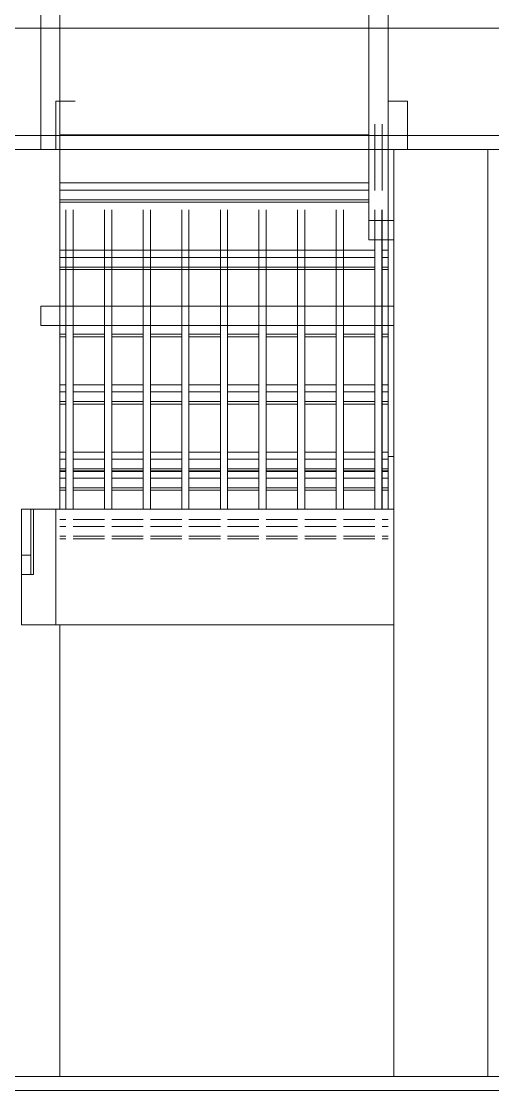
# Model space of a CAD drawing. Extents: x 4834 to 83801, y -13735 to 32221.
# Drawn here: x 13458.6 to 13507.5, y -12498 to -12387.3 of the extents above; entities that cross this region are included whole.
import ezdxf

# ---------------------------------------------------------------- set-up
doc = ezdxf.new("R2010")
doc.units = 0
doc.header["$LTSCALE"] = 8
doc.header["$MEASUREMENT"] = 0
doc.linetypes.add('DASHDOT', pattern=[1, 0.5, -0.25, 0, -0.25])
doc.linetypes.add('HIDDEN', pattern=[0.375, 0.25, -0.125])
doc.layers.get('0').update_dxf_attribs({"lineweight": 9})
doc.layers.add('A-FLOR-HRAL', color=11, linetype='Continuous', lineweight=9)
doc.layers.add('ELEVATION', color=7, linetype='Continuous', lineweight=25, true_color=0xdda54b)
doc.layers.add('level', color=7, linetype='HIDDEN', lineweight=15, true_color=0x987172)

# ---------------------------------------------------------------- blocks, each defined once
blk = doc.blocks.new('Railing - 3_4_-456911-Section 1')
at = {"layer": 'A-FLOR-HRAL'}
for p, q in [((744.94, 91.76), (744.94, 98.63)), ((745.69, 98.63), (745.69, 91.76)), ((745.69, 89.76), (745.69, 58.76))]:
    blk.add_line(p, q, dxfattribs=at)
blk = doc.blocks.new('Railing - Railing-368194-Section 1')
blk.add_blockref('Railing - 3_4_-456911-Section 1', (0, 0))
blk = doc.blocks.new('Railing - 3_4_-368250-Section 1')
at = {"layer": 'A-FLOR-HRAL'}
for p, q in [((712.93, 58.76), (712.93, 89.76)), ((713.68, 58.76), (713.68, 89.76))]:
    blk.add_line(p, q, dxfattribs=at)
blk = doc.blocks.new('Railing - Railing-368198-Section 1')
for p in [(0, 0), (4, 0), (8, 0), (12, 0), (16, 0), (20, 0), (24, 0), (28, 0), (32, 0)]:
    blk.add_blockref('Railing - 3_4_-368250-Section 1', p)
blk = doc.blocks.new('Top Rail Type - Top Rail_Internal_-368211-Section 1')
at = {"layer": 'A-FLOR-HRAL'}
for p, q in [((744.31, 100.63), (744.31, 126)), ((746.31, 126), (746.31, 100.63)), ((746.92, 100.63), (744.31, 100.63)), ((744.31, 100.63), (744.31, 98.63)), ((744.31, 98.63), (746.92, 98.63))]:
    blk.add_line(p, q, dxfattribs=at)
blk = doc.blocks.new('Top Rail Type - Top Rail_Internal_-368228-Section 1')
at = {"layer": 'A-FLOR-HRAL'}
for p, q in [((710.31, 108), (710.31, 126)), ((712.31, 126), (712.31, 98.73)), ((712.31, 98.73), (712.31, 91.76)), ((746.92, 91.76), (710.31, 91.76)), ((710.31, 91.76), (710.31, 89.76)), ((710.31, 89.76), (746.92, 89.76))]:
    blk.add_line(p, q, dxfattribs=at)

msp = doc.modelspace()

# ---------------------------------------------------------------- linework, layer by layer
at = {"layer": 'ELEVATION', "color": 6, "linetype": 'Continuous', "lineweight": 0}
for p, q in [((13900.75208, -12387.99524), (13253.25208, -12387.99524)), ((13462.20774, -12395.53786), (13464.20774, -12395.53786)), ((13462.20774, -12395.53786), (13462.20774, -12400.53771)), ((13496.63958, -12395.53786), (13498.63958, -12395.53786)), ((13498.63958, -12400.53771), (13498.63958, -12395.53786)), ((13253.25208, -12399.08018), (13900.75208, -12399.08018)), ((13494.63958, -12399.02256), (13462.63958, -12399.02256)), ((13462.62958, -12400.53771), (13257.92274, -12400.53771)), ((13462.62958, -12400.53771), (13462.62958, -12416.78014)), ((13494.63958, -12400.53771), (13462.63958, -12400.53771)), ((13541.13958, -12400.53771), (13497.24886, -12400.53771)), ((13497.24886, -12400.53771), (13497.24886, -12496.53771)), ((13506.96572, -12496.53771), (13506.96572, -12400.53771)), ((13462.63958, -12403.99226), (13494.63958, -12403.99226)), ((13462.63958, -12404.74226), (13494.63958, -12404.74226)), ((13494.63958, -12405.74226), (13462.63958, -12405.74226)), ((13494.63958, -12405.99226), (13462.63958, -12405.99226)), ((13494.63958, -12405.99226), (13462.63958, -12405.99226)), ((13462.62958, -12406.78014), (13462.62958, -12437.78014)), ((13496.63958, -12406.78014), (13496.63958, -12432.32574)), ((13496.63958, -12409.90961), (13496.63958, -12416.78014)), ((13462.63958, -12410.96195), (13495.26458, -12410.96195)), ((13496.01458, -12410.96195), (13496.63958, -12410.96195)), ((13462.63958, -12411.71195), (13495.26458, -12411.71195)), ((13495.26458, -12412.71195), (13462.63958, -12412.71195)), ((13496.01458, -12411.71195), (13496.63958, -12411.71195)), ((13496.63958, -12412.71195), (13496.01458, -12412.71195)), ((13495.26458, -12412.96195), (13462.63958, -12412.96195)), ((13495.26458, -12412.96195), (13462.63958, -12412.96195)), ((13496.63958, -12412.96195), (13496.01458, -12412.96195)), ((13496.63958, -12412.96195), (13496.01458, -12412.96195)), ((13463.25458, -12419.68165), (13462.62958, -12419.68165)), ((13463.25458, -12419.93165), (13462.62958, -12419.93165)), ((13463.25458, -12419.93165), (13462.62958, -12419.93165)), ((13467.25458, -12419.68165), (13464.00458, -12419.68165)), ((13467.25458, -12419.93165), (13464.00458, -12419.93165)), ((13467.25458, -12419.93165), (13464.00458, -12419.93165)), ((13471.25458, -12419.68165), (13468.00458, -12419.68165)), ((13471.25458, -12419.93165), (13468.00458, -12419.93165)), ((13471.25458, -12419.93165), (13468.00458, -12419.93165)), ((13475.25458, -12419.68165), (13472.00458, -12419.68165)), ((13475.25458, -12419.93165), (13472.00458, -12419.93165)), ((13475.25458, -12419.93165), (13472.00458, -12419.93165)), ((13479.25458, -12419.68165), (13476.00458, -12419.68165)), ((13479.25458, -12419.93165), (13476.00458, -12419.93165)), ((13479.25458, -12419.93165), (13476.00458, -12419.93165)), ((13483.25458, -12419.68165), (13480.00458, -12419.68165)), ((13483.25458, -12419.93165), (13480.00458, -12419.93165)), ((13483.25458, -12419.93165), (13480.00458, -12419.93165)), ((13487.25458, -12419.68165), (13484.00458, -12419.68165)), ((13487.25458, -12419.93165), (13484.00458, -12419.93165)), ((13487.25458, -12419.93165), (13484.00458, -12419.93165)), ((13491.25458, -12419.68165), (13488.00458, -12419.68165)), ((13491.25458, -12419.93165), (13488.00458, -12419.93165)), ((13491.25458, -12419.93165), (13488.00458, -12419.93165)), ((13495.25458, -12419.68165), (13492.00458, -12419.68165)), ((13495.25458, -12419.93165), (13492.00458, -12419.93165)), ((13495.25458, -12419.93165), (13492.00458, -12419.93165)), ((13496.63958, -12419.68165), (13496.01458, -12419.68165)), ((13496.63958, -12419.93165), (13496.01458, -12419.93165)), ((13496.63958, -12419.93165), (13496.01458, -12419.93165)), ((13462.62958, -12424.90135), (13463.25458, -12424.90135)), ((13464.00458, -12424.90135), (13467.25458, -12424.90135)), ((13468.00458, -12424.90135), (13471.25458, -12424.90135)), ((13472.00458, -12424.90135), (13475.25458, -12424.90135)), ((13476.00458, -12424.90135), (13479.25458, -12424.90135)), ((13480.00458, -12424.90135), (13483.25458, -12424.90135)), ((13484.00458, -12424.90135), (13487.25458, -12424.90135)), ((13488.00458, -12424.90135), (13491.25458, -12424.90135)), ((13492.00458, -12424.90135), (13495.25458, -12424.90135)), ((13496.01458, -12424.90135), (13496.63958, -12424.90135)), ((13462.62958, -12425.65135), (13463.25458, -12425.65135)), ((13464.00458, -12425.65135), (13467.25458, -12425.65135)), ((13468.00458, -12425.65135), (13471.25458, -12425.65135)), ((13472.00458, -12425.65135), (13475.25458, -12425.65135)), ((13476.00458, -12425.65135), (13479.25458, -12425.65135)), ((13480.00458, -12425.65135), (13483.25458, -12425.65135)), ((13484.00458, -12425.65135), (13487.25458, -12425.65135)), ((13488.00458, -12425.65135), (13491.25458, -12425.65135)), ((13492.00458, -12425.65135), (13495.25458, -12425.65135)), ((13496.01458, -12425.65135), (13496.63958, -12425.65135)), ((13463.25458, -12426.65135), (13462.62958, -12426.65135)), ((13463.25458, -12426.90135), (13462.62958, -12426.90135)), ((13463.25458, -12426.90135), (13462.62958, -12426.90135)), ((13467.25458, -12426.65135), (13464.00458, -12426.65135)), ((13467.25458, -12426.90135), (13464.00458, -12426.90135)), ((13467.25458, -12426.90135), (13464.00458, -12426.90135)), ((13471.25458, -12426.65135), (13468.00458, -12426.65135)), ((13471.25458, -12426.90135), (13468.00458, -12426.90135)), ((13471.25458, -12426.90135), (13468.00458, -12426.90135)), ((13475.25458, -12426.65135), (13472.00458, -12426.65135)), ((13475.25458, -12426.90135), (13472.00458, -12426.90135)), ((13475.25458, -12426.90135), (13472.00458, -12426.90135)), ((13479.25458, -12426.65135), (13476.00458, -12426.65135)), ((13479.25458, -12426.90135), (13476.00458, -12426.90135)), ((13479.25458, -12426.90135), (13476.00458, -12426.90135)), ((13483.25458, -12426.65135), (13480.00458, -12426.65135)), ((13483.25458, -12426.90135), (13480.00458, -12426.90135)), ((13483.25458, -12426.90135), (13480.00458, -12426.90135)), ((13487.25458, -12426.65135), (13484.00458, -12426.65135)), ((13487.25458, -12426.90135), (13484.00458, -12426.90135)), ((13487.25458, -12426.90135), (13484.00458, -12426.90135)), ((13491.25458, -12426.65135), (13488.00458, -12426.65135)), ((13491.25458, -12426.90135), (13488.00458, -12426.90135)), ((13491.25458, -12426.90135), (13488.00458, -12426.90135)), ((13495.25458, -12426.65135), (13492.00458, -12426.65135)), ((13495.25458, -12426.90135), (13492.00458, -12426.90135)), ((13495.25458, -12426.90135), (13492.00458, -12426.90135)), ((13496.63958, -12426.65135), (13496.01458, -12426.65135)), ((13496.63958, -12426.90135), (13496.01458, -12426.90135)), ((13496.63958, -12426.90135), (13496.01458, -12426.90135)), ((13462.62958, -12431.87105), (13463.25458, -12431.87105)), ((13462.62958, -12432.62105), (13463.25458, -12432.62105)), ((13464.00458, -12431.87105), (13467.25458, -12431.87105)), ((13464.00458, -12432.62105), (13467.25458, -12432.62105)), ((13468.00458, -12431.87105), (13471.25458, -12431.87105)), ((13468.00458, -12432.62105), (13471.25458, -12432.62105)), ((13472.00458, -12431.87105), (13475.25458, -12431.87105)), ((13472.00458, -12432.62105), (13475.25458, -12432.62105)), ((13476.00458, -12431.87105), (13479.25458, -12431.87105)), ((13476.00458, -12432.62105), (13479.25458, -12432.62105)), ((13480.00458, -12431.87105), (13483.25458, -12431.87105)), ((13480.00458, -12432.62105), (13483.25458, -12432.62105)), ((13484.00458, -12431.87105), (13487.25458, -12431.87105)), ((13484.00458, -12432.62105), (13487.25458, -12432.62105)), ((13488.00458, -12431.87105), (13491.25458, -12431.87105)), ((13488.00458, -12432.62105), (13491.25458, -12432.62105)), ((13492.00458, -12431.87105), (13495.25458, -12431.87105)), ((13492.00458, -12432.62105), (13495.25458, -12432.62105)), ((13496.01458, -12431.87105), (13496.63958, -12431.87105)), ((13496.01458, -12432.62105), (13496.63958, -12432.62105)), ((13496.63958, -12432.32574), (13497.24886, -12432.32574)), ((13496.63958, -12437.78014), (13496.63958, -12432.32574)), ((13463.25458, -12433.62105), (13462.62958, -12433.62105)), ((13467.25458, -12433.62105), (13464.00458, -12433.62105)), ((13471.25458, -12433.62105), (13468.00458, -12433.62105)), ((13475.25458, -12433.62105), (13472.00458, -12433.62105)), ((13479.25458, -12433.62105), (13476.00458, -12433.62105)), ((13483.25458, -12433.62105), (13480.00458, -12433.62105)), ((13487.25458, -12433.62105), (13484.00458, -12433.62105)), ((13491.25458, -12433.62105), (13488.00458, -12433.62105)), ((13495.25458, -12433.62105), (13492.00458, -12433.62105)), ((13496.63958, -12433.62105), (13496.01458, -12433.62105)), ((13463.25458, -12433.81044), (13462.62958, -12433.81044)), ((13463.25458, -12433.87105), (13462.62958, -12433.87105)), ((13463.25458, -12433.87105), (13462.62958, -12433.87105)), ((13462.62958, -12434.56044), (13463.25458, -12434.56044)), ((13467.25458, -12433.81044), (13464.00458, -12433.81044)), ((13467.25458, -12433.87105), (13464.00458, -12433.87105)), ((13467.25458, -12433.87105), (13464.00458, -12433.87105)), ((13464.00458, -12434.56044), (13467.25458, -12434.56044)), ((13471.25458, -12433.81044), (13468.00458, -12433.81044)), ((13471.25458, -12433.87105), (13468.00458, -12433.87105)), ((13471.25458, -12433.87105), (13468.00458, -12433.87105)), ((13468.00458, -12434.56044), (13471.25458, -12434.56044)), ((13475.25458, -12433.81044), (13472.00458, -12433.81044)), ((13475.25458, -12433.87105), (13472.00458, -12433.87105)), ((13475.25458, -12433.87105), (13472.00458, -12433.87105)), ((13472.00458, -12434.56044), (13475.25458, -12434.56044)), ((13479.25458, -12433.81044), (13476.00458, -12433.81044)), ((13479.25458, -12433.87105), (13476.00458, -12433.87105)), ((13479.25458, -12433.87105), (13476.00458, -12433.87105)), ((13476.00458, -12434.56044), (13479.25458, -12434.56044)), ((13483.25458, -12433.81044), (13480.00458, -12433.81044)), ((13483.25458, -12433.87105), (13480.00458, -12433.87105)), ((13483.25458, -12433.87105), (13480.00458, -12433.87105)), ((13480.00458, -12434.56044), (13483.25458, -12434.56044)), ((13487.25458, -12433.81044), (13484.00458, -12433.81044)), ((13487.25458, -12433.87105), (13484.00458, -12433.87105)), ((13487.25458, -12433.87105), (13484.00458, -12433.87105)), ((13484.00458, -12434.56044), (13487.25458, -12434.56044)), ((13491.25458, -12433.81044), (13488.00458, -12433.81044)), ((13491.25458, -12433.87105), (13488.00458, -12433.87105)), ((13491.25458, -12433.87105), (13488.00458, -12433.87105)), ((13488.00458, -12434.56044), (13491.25458, -12434.56044)), ((13495.25458, -12433.81044), (13492.00458, -12433.81044)), ((13495.25458, -12433.87105), (13492.00458, -12433.87105)), ((13495.25458, -12433.87105), (13492.00458, -12433.87105)), ((13492.00458, -12434.56044), (13495.25458, -12434.56044)), ((13496.63958, -12433.81044), (13496.01458, -12433.81044)), ((13496.63958, -12433.87105), (13496.01458, -12433.87105)), ((13496.63958, -12433.87105), (13496.01458, -12433.87105)), ((13496.01458, -12434.56044), (13496.63958, -12434.56044)), ((13496.63958, -12434.56044), (13496.63958, -12433.81044)), ((13462.62958, -12435.56044), (13463.25458, -12435.56044)), ((13463.25458, -12435.81044), (13462.62958, -12435.81044)), ((13463.25458, -12435.81044), (13462.62958, -12435.81044)), ((13464.00458, -12435.56044), (13467.25458, -12435.56044)), ((13467.25458, -12435.81044), (13464.00458, -12435.81044)), ((13467.25458, -12435.81044), (13464.00458, -12435.81044)), ((13468.00458, -12435.56044), (13471.25458, -12435.56044)), ((13471.25458, -12435.81044), (13468.00458, -12435.81044)), ((13471.25458, -12435.81044), (13468.00458, -12435.81044)), ((13472.00458, -12435.56044), (13475.25458, -12435.56044)), ((13475.25458, -12435.81044), (13472.00458, -12435.81044)), ((13475.25458, -12435.81044), (13472.00458, -12435.81044)), ((13476.00458, -12435.56044), (13479.25458, -12435.56044)), ((13479.25458, -12435.81044), (13476.00458, -12435.81044)), ((13479.25458, -12435.81044), (13476.00458, -12435.81044)), ((13480.00458, -12435.56044), (13483.25458, -12435.56044)), ((13483.25458, -12435.81044), (13480.00458, -12435.81044)), ((13483.25458, -12435.81044), (13480.00458, -12435.81044)), ((13484.00458, -12435.56044), (13487.25458, -12435.56044)), ((13487.25458, -12435.81044), (13484.00458, -12435.81044)), ((13487.25458, -12435.81044), (13484.00458, -12435.81044)), ((13488.00458, -12435.56044), (13491.25458, -12435.56044)), ((13491.25458, -12435.81044), (13488.00458, -12435.81044)), ((13491.25458, -12435.81044), (13488.00458, -12435.81044)), ((13492.00458, -12435.56044), (13495.25458, -12435.56044)), ((13495.25458, -12435.81044), (13492.00458, -12435.81044)), ((13495.25458, -12435.81044), (13492.00458, -12435.81044)), ((13496.01458, -12435.56044), (13496.63958, -12435.56044)), ((13496.63958, -12435.81044), (13496.01458, -12435.81044)), ((13496.63958, -12435.81044), (13496.01458, -12435.81044)), ((13458.63958, -12437.78014), (13497.24886, -12437.78014)), ((13458.63958, -12449.78014), (13458.63958, -12437.78014)), ((13459.62958, -12437.78771), (13459.62958, -12444.53771)), ((13459.87958, -12437.78771), (13459.62958, -12437.78771)), ((13459.87958, -12444.53771), (13459.87958, -12437.78771)), ((13462.20774, -12437.78014), (13462.20774, -12449.78014)), ((13462.62958, -12438.84074), (13463.25458, -12438.84074)), ((13464.00458, -12438.84074), (13467.25458, -12438.84074)), ((13468.00458, -12438.84074), (13471.25458, -12438.84074)), ((13472.00458, -12438.84074), (13475.25458, -12438.84074)), ((13476.00458, -12438.84074), (13479.25458, -12438.84074)), ((13480.00458, -12438.84074), (13483.25458, -12438.84074)), ((13484.00458, -12438.84074), (13487.25458, -12438.84074)), ((13488.00458, -12438.84074), (13491.25458, -12438.84074)), ((13492.00458, -12438.84074), (13495.25458, -12438.84074)), ((13496.01458, -12438.84074), (13496.63958, -12438.84074)), ((13462.62958, -12439.59074), (13463.25458, -12439.59074)), ((13464.00458, -12439.59074), (13467.25458, -12439.59074)), ((13468.00458, -12439.59074), (13471.25458, -12439.59074)), ((13472.00458, -12439.59074), (13475.25458, -12439.59074)), ((13476.00458, -12439.59074), (13479.25458, -12439.59074)), ((13480.00458, -12439.59074), (13483.25458, -12439.59074)), ((13484.00458, -12439.59074), (13487.25458, -12439.59074)), ((13488.00458, -12439.59074), (13491.25458, -12439.59074)), ((13492.00458, -12439.59074), (13495.25458, -12439.59074)), ((13496.01458, -12439.59074), (13496.63958, -12439.59074)), ((13463.25458, -12440.59074), (13462.62958, -12440.59074)), ((13463.25458, -12440.84074), (13462.62958, -12440.84074)), ((13463.25458, -12440.84074), (13462.62958, -12440.84074)), ((13467.25458, -12440.59074), (13464.00458, -12440.59074)), ((13467.25458, -12440.84074), (13464.00458, -12440.84074)), ((13467.25458, -12440.84074), (13464.00458, -12440.84074)), ((13471.25458, -12440.59074), (13468.00458, -12440.59074)), ((13471.25458, -12440.84074), (13468.00458, -12440.84074)), ((13471.25458, -12440.84074), (13468.00458, -12440.84074)), ((13475.25458, -12440.59074), (13472.00458, -12440.59074)), ((13475.25458, -12440.84074), (13472.00458, -12440.84074)), ((13475.25458, -12440.84074), (13472.00458, -12440.84074)), ((13479.25458, -12440.59074), (13476.00458, -12440.59074)), ((13479.25458, -12440.84074), (13476.00458, -12440.84074)), ((13479.25458, -12440.84074), (13476.00458, -12440.84074)), ((13483.25458, -12440.59074), (13480.00458, -12440.59074)), ((13483.25458, -12440.84074), (13480.00458, -12440.84074)), ((13483.25458, -12440.84074), (13480.00458, -12440.84074)), ((13487.25458, -12440.59074), (13484.00458, -12440.59074)), ((13487.25458, -12440.84074), (13484.00458, -12440.84074)), ((13487.25458, -12440.84074), (13484.00458, -12440.84074)), ((13491.25458, -12440.59074), (13488.00458, -12440.59074)), ((13491.25458, -12440.84074), (13488.00458, -12440.84074)), ((13491.25458, -12440.84074), (13488.00458, -12440.84074)), ((13495.25458, -12440.59074), (13492.00458, -12440.59074)), ((13495.25458, -12440.84074), (13492.00458, -12440.84074)), ((13495.25458, -12440.84074), (13492.00458, -12440.84074)), ((13496.63958, -12440.59074), (13496.01458, -12440.59074)), ((13496.63958, -12440.84074), (13496.01458, -12440.84074)), ((13496.63958, -12440.84074), (13496.01458, -12440.84074)), ((13458.62958, -12442.53771), (13459.62958, -12442.53771)), ((13459.62958, -12444.53771), (13459.62958, -12442.53771)), ((13459.62958, -12444.53771), (13458.62958, -12444.53771)), ((13459.62958, -12444.53771), (13459.87958, -12444.53771)), ((13497.24886, -12449.78014), (13458.63958, -12449.78014)), ((13462.62958, -12449.78014), (13462.62958, -12496.53771))]:
    msp.add_line(p, q, dxfattribs=at)
msp.add_lwpolyline([(13253.25208, -12400.53771), (13900.75208, -12400.53771), (13900.75208, -12386.53771), (13253.25208, -12386.53771)], close=True, dxfattribs=at)
for points in [[(13899.01029, -12496.53771), (13192.59538, -12496.53771)], [(13192.59538, -12497.99524), (13898.86453, -12497.99524)]]:
    msp.add_lwpolyline(points, dxfattribs=at)
at = {"layer": 'level', "linetype": 'DASHDOT', "lineweight": 0}
msp.add_line((13107.37829, -12400.53771), (14033.81446, -12400.53771), dxfattribs=at)

# ---------------------------------------------------------------- block references
at = {"layer": 'ELEVATION', "color": 6, "linetype": 'Continuous', "lineweight": 0}
for name, p in [('Top Rail Type - Top Rail_Internal_-368228-Section 1', (12750.32625, -12508.53771)), ('Top Rail Type - Top Rail_Internal_-368211-Section 1', (12750.32625, -12508.53771)), ('Railing - Railing-368194-Section 1', (12750.32625, -12496.53771)), ('Railing - Railing-368198-Section 1', (12750.32625, -12496.53771))]:
    msp.add_blockref(name, p, dxfattribs=at)

doc.saveas('drawing.dxf')
